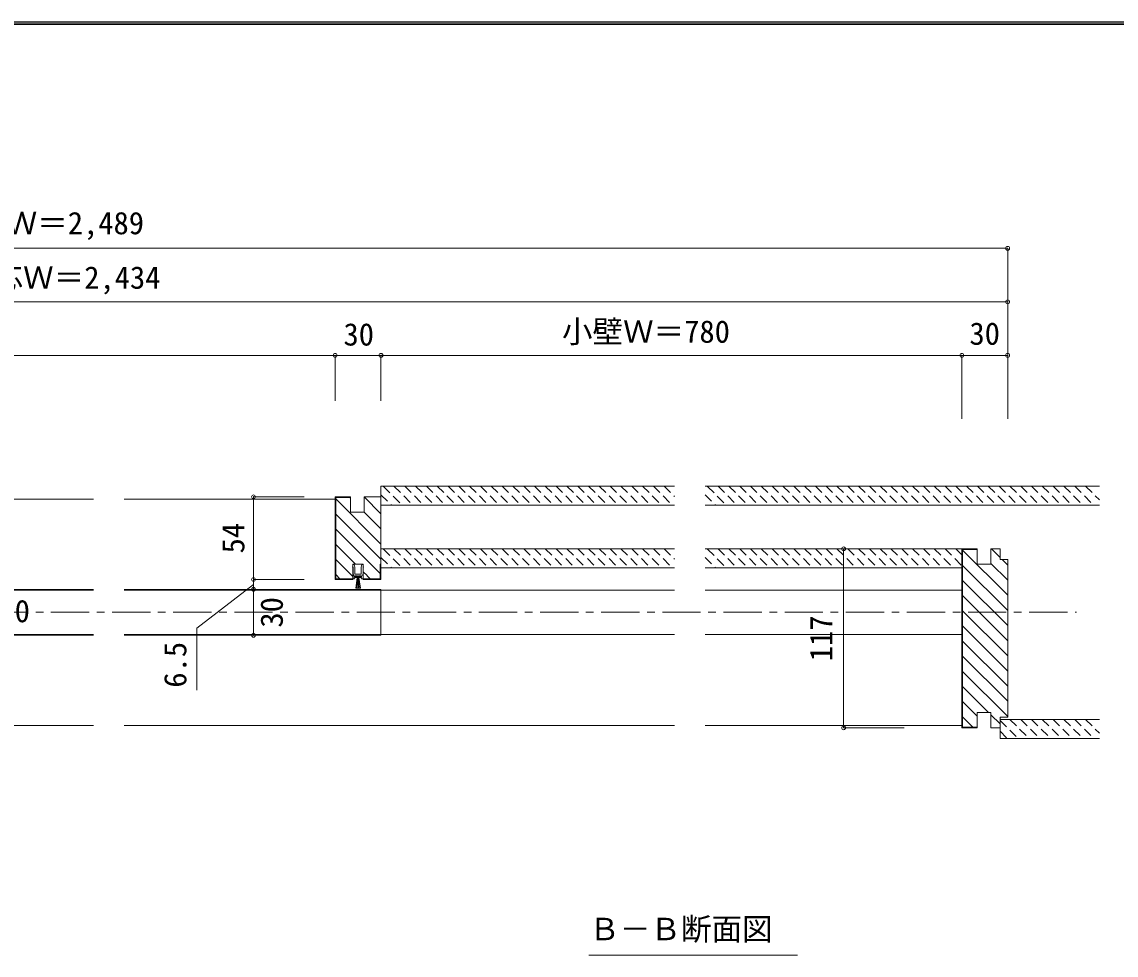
# Model space of a CAD drawing. Units: millimetres at full size, sheet at 1:5; details may follow other scales. Extents: x -957 to 993, y -689 to 708.
# Drawn here: x -102 to 614, y 98 to 708 of the extents above; entities that cross this region are included whole.
import ezdxf
from ezdxf.enums import TextEntityAlignment as Align

# ---------------------------------------------------------------- set-up
doc = ezdxf.new("R2010")
doc.units = ezdxf.units.MM
doc.header["$LTSCALE"] = 5
doc.header["$PDMODE"] = 32
doc.header["$PDSIZE"] = 2.5
for name, pattern in [('CHAIN1', [8, 5, -1, 1, -1]), ('DASHED1', [1.8, 1.2, -0.6]), ('DASHED2', [3, 2, -1])]:
    doc.linetypes.add(name, pattern=pattern)
for name, color, linetype, lineweight in [('0-A_文字', 7, 'Continuous', 9), ('0-B_寸法', 7, 'Continuous', 9), ('F-1_枠', 6, 'Continuous', 9)]:
    doc.layers.add(name, color=color, linetype=linetype, lineweight=lineweight)
doc.styles.add('ＭＳ ゴシック', font='')
doc.styles.get('ＭＳ ゴシック').set_extended_font_data('MS Gothic')

# ---------------------------------------------------------------- blocks, each defined once
blk = doc.blocks.new('4')
at = {"layer": '0-A_文字'}
for p, q in [((-7.5, 43.83), (7.5, 43.83)), ((-7.5, 43.83), (-2.5, 8.83)), ((-3.75, 43.83), (-1.25, 8.83)), ((0, 43.83), (0, 8.83)), ((3.75, 43.83), (1.25, 8.83)), ((2.5, 8.83), (7.5, 43.83)), ((-16.5, 3.83), (-16.5, 12.33)), ((-11, 5.33), (-11, 8.83)), ((-11, 8.83), (11, 8.83)), ((16.5, 12.33), (16.5, 3.83))]:
    blk.add_line(p, q, dxfattribs=at)
for points in [[(-15, 13.83), (-11.5, 13.83), (-9, 8.83), (-11.5, 8.83), (-11.5, 3.83), (-2.5, 3.83)], [(-11, 5.33), (11, 5.33), (11, 8.83)], [(2.5, 3.83), (11.5, 3.83), (11.5, 8.83), (9, 8.83), (11.5, 13.83), (15, 13.83)], [(-15.44, -33.59), (-18, -24.67), (-16.5, -24.67), (-16.5, -1.17)], [(0, -2.17), (-10.5, -2.17), (-10.5, -24.67), (-12.54, -33.51)], [(12.54, -33.51), (10.5, -24.67), (10.5, -2.17), (0, -2.17)], [(16.5, -1.17), (16.5, -24.67), (18, -24.67), (15.44, -33.59)]]:
    blk.add_lwpolyline(points, dxfattribs=at)
for centre, radius, start, end in [((-15, 12.33), 1.5, 90, 180), ((-17.83, 1.33), 2.83, 0, 61.92751), ((-17.83, 1.33), 2.83, 298.07249, 0), ((0, 2.49), 2.83, 90, 151.92751), ((0, 2.49), 2.83, 28.07249, 90), ((15, 12.33), 1.5, 0, 90), ((17.83, 1.33), 2.83, 118.07249, 180), ((17.83, 1.33), 2.83, 180, 241.92751), ((-14, -33.17), 1.5, 196.01316, 347.0113), ((14, -33.17), 1.5, 192.9887, 343.98684)]:
    blk.add_arc(centre, radius, start, end, dxfattribs=at)

msp = doc.modelspace()

# ---------------------------------------------------------------- linework, layer by layer
at = {"layer": '0-B_寸法', "color": 4}
for p, q in [((542.967, 559.617), (-716.033, 559.617)), ((542.967, 448.145), (542.967, 559.617)), ((542.967, 524.617), (542.967, 489.617)), ((542.967, 524.617), (542.967, 489.617)), ((512.967, 489.617), (-661.033, 489.617)), ((102.967, 489.617), (132.967, 489.617)), ((102.967, 489.617), (102.967, 459.918)), ((132.967, 489.617), (132.967, 459.918)), ((542.967, 489.617), (132.967, 489.617)), ((512.967, 489.617), (512.967, 448.145))]:
    msp.add_line(p, q, dxfattribs=at)
at = {"layer": '0-B_寸法'}
for p, q in [((132.967, 404.126), (132.967, 391.626)), ((324.993, 404.126), (132.967, 404.126)), ((602.967, 404.126), (344.993, 404.126)), ((-55.007, 395.626), (-415.007, 395.626)), ((102.967, 395.626), (-35.007, 395.626)), ((49.616, 397.126), (49.616, 343.126)), ((49.616, 397.126), (82.624, 397.126)), ((49.616, 397.126), (82.624, 397.126)), ((102.967, 343.126), (102.967, 397.126)), ((112.967, 397.126), (102.967, 397.126)), ((103.467, 343.626), (103.467, 396.626)), ((112.967, 396.626), (103.467, 396.626)), ((103.467, 395.747), (132.967, 366.247)), ((112.487, 396.626), (112.967, 396.146)), ((121.967, 397.126), (121.967, 387.126)), ((121.967, 397.126), (132.967, 397.126)), ((121.967, 397.046), (132.967, 386.046)), ((132.967, 343.126), (132.967, 397.126)), ((121.967, 387.146), (132.967, 376.146)), ((324.993, 391.626), (132.967, 391.626)), ((132.967, 390.126), (132.967, 363.126)), ((602.967, 391.626), (344.993, 391.626)), ((103.467, 385.847), (132.967, 356.347)), ((103.467, 375.948), (132.467, 346.948)), ((103.467, 366.048), (116.389, 353.126)), ((132.967, 350.626), (132.967, 363.126)), ((324.993, 363.126), (132.967, 363.126)), ((512.967, 363.126), (344.993, 363.126)), ((435.628, 363.126), (435.628, 246.126)), ((435.628, 363.126), (475.147, 363.126)), ((512.967, 246.126), (512.967, 363.126)), ((522.967, 363.126), (512.967, 363.126)), ((513.467, 246.626), (513.467, 362.626)), ((522.967, 362.626), (513.467, 362.626)), ((513.467, 362.242), (542.967, 332.742)), ((522.967, 353.126), (522.967, 363.126)), ((531.967, 363.126), (531.967, 353.126)), ((531.967, 363.126), (537.967, 363.126)), ((532.382, 363.126), (537.967, 357.541)), ((537.967, 356.126), (537.967, 363.126)), ((103.467, 356.149), (114.517, 345.099)), ((121.417, 353.126), (114.517, 353.126)), ((114.517, 343.126), (114.517, 353.126)), ((121.417, 353.126), (121.417, 343.126)), ((132.467, 353.126), (132.967, 353.126)), ((132.467, 353.126), (132.467, 343.626)), ((513.467, 352.343), (542.967, 322.843)), ((522.967, 353.126), (531.967, 353.126)), ((531.967, 353.642), (542.967, 342.642)), ((537.967, 356.126), (542.967, 356.126)), ((539.382, 356.126), (542.967, 352.541)), ((542.967, 253.126), (542.967, 356.126)), ((103.467, 346.249), (106.09, 343.626)), ((114.517, 343.626), (103.467, 343.626)), ((121.417, 348.098), (123.889, 345.626)), ((121.417, 343.626), (132.467, 343.626)), ((123.967, 345.548), (125.889, 343.626)), ((324.993, 350.626), (132.967, 350.626)), ((512.967, 350.626), (344.993, 350.626)), ((-55.007, 336.626), (-277.033, 336.626)), ((132.967, 336.626), (-35.007, 336.626)), ((49.616, 343.126), (82.624, 343.126)), ((49.616, 343.126), (49.616, 336.626)), ((49.616, 336.626), (82.624, 336.626)), ((49.616, 336.626), (49.616, 306.626)), ((114.517, 343.126), (102.967, 343.126)), ((121.417, 343.126), (132.967, 343.126)), ((132.967, 336.626), (132.967, 306.626)), ((513.467, 342.443), (542.967, 312.943)), ((-415.007, 336.026), (-55.007, 336.026)), ((-35.007, 336.026), (324.993, 336.026)), ((344.993, 336.026), (512.967, 336.026)), ((513.467, 332.544), (542.967, 303.044)), ((513.467, 322.644), (542.967, 293.144)), ((513.467, 312.745), (542.967, 283.245)), ((-415.007, 307.226), (-55.007, 307.226)), ((-55.007, 306.626), (-277.033, 306.626)), ((-35.007, 307.226), (324.993, 307.226)), ((132.967, 306.626), (-35.007, 306.626)), ((49.616, 306.626), (82.624, 306.626)), ((344.993, 307.226), (512.967, 307.226)), ((513.467, 302.845), (542.967, 273.345)), ((513.467, 292.946), (542.967, 263.446)), ((513.467, 283.046), (542.967, 253.546)), ((513.467, 273.147), (530.488, 256.126)), ((542.967, 253.126), (542.967, 269.126)), ((513.467, 263.247), (522.967, 253.747)), ((513.467, 253.348), (520.189, 246.626)), ((522.967, 256.126), (522.967, 246.126)), ((522.967, 256.126), (531.967, 256.126)), ((531.967, 256.126), (531.967, 246.126)), ((531.967, 254.647), (537.967, 248.647)), ((537.967, 253.126), (537.967, 246.126)), ((537.967, 253.126), (542.967, 253.126)), ((537.967, 239.126), (537.967, 251.626)), ((602.967, 251.626), (537.967, 251.626)), ((-55.007, 247.626), (-415.007, 247.626)), ((324.993, 247.626), (-35.007, 247.626)), ((512.967, 247.626), (344.993, 247.626)), ((435.628, 246.126), (475.147, 246.126)), ((522.967, 246.126), (512.967, 246.126)), ((522.967, 246.626), (513.467, 246.626)), ((531.967, 246.126), (537.967, 246.126)), ((602.967, 239.126), (537.967, 239.126)), ((405.479, 97.544), (269.051, 97.544))]:
    msp.add_line(p, q, dxfattribs=at)
at = {"layer": '0-B_寸法', "linetype": 'DASHED1'}
for p, q in [((134.618, 403.908), (146.9, 391.626)), ((141.471, 404.126), (153.971, 391.626)), ((148.542, 404.126), (161.042, 391.626)), ((155.613, 404.126), (168.113, 391.626)), ((162.684, 404.126), (175.184, 391.626)), ((169.755, 404.126), (182.255, 391.626)), ((176.826, 404.126), (189.326, 391.626)), ((183.897, 404.126), (196.397, 391.626)), ((190.968, 404.126), (203.468, 391.626)), ((198.04, 404.126), (210.54, 391.626)), ((205.111, 404.126), (217.611, 391.626)), ((212.182, 404.126), (224.682, 391.626)), ((219.253, 404.126), (231.753, 391.626)), ((226.324, 404.126), (238.824, 391.626)), ((233.395, 404.126), (245.895, 391.626)), ((240.466, 404.126), (252.966, 391.626)), ((247.537, 404.126), (260.037, 391.626)), ((254.608, 404.126), (267.108, 391.626)), ((261.679, 404.126), (274.179, 391.626)), ((268.75, 404.126), (281.25, 391.626)), ((275.821, 404.126), (288.321, 391.626)), ((282.892, 404.126), (295.392, 391.626)), ((289.963, 404.126), (302.463, 391.626)), ((297.034, 404.126), (309.534, 391.626)), ((304.106, 404.126), (316.606, 391.626)), ((311.177, 404.126), (323.677, 391.626)), ((318.248, 404.126), (324.993, 397.38)), ((346.645, 403.908), (358.927, 391.626)), ((353.498, 404.126), (365.998, 391.626)), ((360.569, 404.126), (373.069, 391.626)), ((367.64, 404.126), (380.14, 391.626)), ((374.711, 404.126), (387.211, 391.626)), ((381.782, 404.126), (394.282, 391.626)), ((388.853, 404.126), (401.353, 391.626)), ((395.924, 404.126), (408.424, 391.626)), ((402.995, 404.126), (415.495, 391.626)), ((410.066, 404.126), (422.566, 391.626)), ((417.137, 404.126), (429.637, 391.626)), ((424.208, 404.126), (436.708, 391.626)), ((431.279, 404.126), (443.779, 391.626)), ((438.35, 404.126), (450.85, 391.626)), ((445.422, 404.126), (457.922, 391.626)), ((452.493, 404.126), (464.993, 391.626)), ((459.564, 404.126), (472.064, 391.626)), ((466.635, 404.126), (479.135, 391.626)), ((473.706, 404.126), (486.206, 391.626)), ((480.777, 404.126), (493.277, 391.626)), ((487.848, 404.126), (500.348, 391.626)), ((494.919, 404.126), (507.419, 391.626)), ((501.99, 404.126), (514.49, 391.626)), ((509.061, 404.126), (521.561, 391.626)), ((516.132, 404.126), (528.632, 391.626)), ((523.203, 404.126), (535.703, 391.626)), ((530.274, 404.126), (542.774, 391.626)), ((537.345, 404.126), (549.845, 391.626)), ((544.417, 404.126), (556.917, 391.626)), ((551.488, 404.126), (563.988, 391.626)), ((558.559, 404.126), (571.059, 391.626)), ((565.63, 404.126), (578.13, 391.626)), ((572.701, 404.126), (585.201, 391.626)), ((579.772, 404.126), (592.272, 391.626)), ((586.843, 404.126), (599.343, 391.626)), ((593.914, 404.126), (602.967, 395.073)), ((132.967, 398.488), (139.829, 391.626)), ((344.993, 398.488), (351.856, 391.626)), ((134.618, 362.908), (146.9, 350.626)), ((141.471, 363.126), (153.971, 350.626)), ((148.542, 363.126), (161.042, 350.626)), ((155.613, 363.126), (168.113, 350.626)), ((162.684, 363.126), (175.184, 350.626)), ((169.755, 363.126), (182.255, 350.626)), ((176.826, 363.126), (189.326, 350.626)), ((183.897, 363.126), (196.397, 350.626)), ((190.968, 363.126), (203.468, 350.626)), ((198.04, 363.126), (210.54, 350.626)), ((205.111, 363.126), (217.611, 350.626)), ((212.182, 363.126), (224.682, 350.626)), ((219.253, 363.126), (231.753, 350.626)), ((226.324, 363.126), (238.824, 350.626)), ((233.395, 363.126), (245.895, 350.626)), ((240.466, 363.126), (252.966, 350.626)), ((247.537, 363.126), (260.037, 350.626)), ((254.608, 363.126), (267.108, 350.626)), ((261.679, 363.126), (274.179, 350.626)), ((268.75, 363.126), (281.25, 350.626)), ((275.821, 363.126), (288.321, 350.626)), ((282.892, 363.126), (295.392, 350.626)), ((289.963, 363.126), (302.463, 350.626)), ((297.034, 363.126), (309.534, 350.626)), ((304.106, 363.126), (316.606, 350.626)), ((311.177, 363.126), (323.677, 350.626)), ((318.248, 363.126), (324.993, 356.38)), ((346.645, 362.908), (358.927, 350.626)), ((353.498, 363.126), (365.998, 350.626)), ((360.569, 363.126), (373.069, 350.626)), ((367.64, 363.126), (380.14, 350.626)), ((374.711, 363.126), (387.211, 350.626)), ((381.782, 363.126), (394.282, 350.626)), ((388.853, 363.126), (401.353, 350.626)), ((395.924, 363.126), (408.424, 350.626)), ((402.995, 363.126), (415.495, 350.626)), ((410.066, 363.126), (422.566, 350.626)), ((417.137, 363.126), (429.637, 350.626)), ((424.208, 363.126), (436.708, 350.626)), ((431.279, 363.126), (443.779, 350.626)), ((438.35, 363.126), (450.85, 350.626)), ((445.422, 363.126), (457.922, 350.626)), ((452.493, 363.126), (464.993, 350.626)), ((459.564, 363.126), (472.064, 350.626)), ((466.635, 363.126), (479.135, 350.626)), ((473.706, 363.126), (486.206, 350.626)), ((480.777, 363.126), (493.277, 350.626)), ((487.848, 363.126), (500.348, 350.626)), ((494.919, 363.126), (507.419, 350.626)), ((501.99, 363.126), (512.967, 352.149)), ((509.061, 363.126), (512.967, 359.22)), ((132.967, 357.488), (139.829, 350.626)), ((344.993, 357.488), (351.856, 350.626)), ((537.967, 250.988), (549.829, 239.126)), ((544.4, 251.626), (556.9, 239.126)), ((551.471, 251.626), (563.971, 239.126)), ((558.542, 251.626), (571.042, 239.126)), ((565.613, 251.626), (578.113, 239.126)), ((572.684, 251.626), (585.184, 239.126)), ((579.755, 251.626), (592.255, 239.126)), ((586.826, 251.626), (599.326, 239.126)), ((593.897, 251.626), (602.967, 242.556)), ((537.967, 243.917), (542.758, 239.126))]:
    msp.add_line(p, q, dxfattribs=at)
at = {"layer": '0-B_寸法', "linetype": 'DASHED2'}
for p, q in [((512.967, 306.626), (512.967, 336.626)), ((512.967, 268.626), (512.967, 298.626))]:
    msp.add_line(p, q, dxfattribs=at)
at = {"layer": '0-B_寸法', "linetype": 'CHAIN1'}
msp.add_line((-722.911, 321.626), (587.916, 321.626), dxfattribs=at)
at = {"layer": '0-B_寸法', "color": 4}
msp.add_lwpolyline([(542.967, 524.617), (-661.033, 524.617), (-716.033, 524.617)], dxfattribs=at)
at = {"layer": '0-B_寸法'}
for points in [[(112.967, 397.126), (112.967, 387.126), (121.967, 387.126)], [(49.616, 339.797), (12.548, 311.211), (12.548, 270.732)]]:
    msp.add_lwpolyline(points, dxfattribs=at)
for p in [(542.967, 559.617), (542.967, 524.617), (102.967, 489.617), (132.967, 489.617), (512.967, 489.617), (542.967, 489.617), (49.616, 397.126), (435.628, 363.126), (49.616, 343.126), (49.616, 336.626), (49.616, 306.626), (435.628, 246.126)]:
    msp.add_point(p, dxfattribs=at)
at = {"layer": 'F-1_枠'}
for p, q in [((-957.218, 707.602), (992.782, 707.602)), ((-957.218, 706.769), (992.782, 706.769)), ((-957.218, 705.935), (992.782, 705.935))]:
    msp.add_line(p, q, dxfattribs=at)

# ---------------------------------------------------------------- block references
at = {"layer": '0-B_寸法', "xscale": -0.2, "yscale": 0.2, "rotation": 180}
msp.add_blockref('4', (117.967, 346.191), dxfattribs=at)

# ---------------------------------------------------------------- texts
at = {"layer": '0-B_寸法', "style": 'ＭＳ ゴシック'}
for s, p in [('枠外Ｗ＝2,489', (-151.904, 564.381)), ('鴨居芯Ｗ＝2,434', (-161.162, 528.758)), ('30', (108.456, 491.619)), ('小壁Ｗ＝780', (251.352, 493.455)), ('30', (517.967, 492.117)), ('ＤＷ＝810', (-186.604, 310.748)), ('Ｂ－Ｂ断面図', (269.245, 102.868))]:
    msp.add_text(s, height=14.66, dxfattribs=at).set_placement(p, align=Align.BOTTOM_LEFT)
for s, p in [('54', (48.007, 360.126)), ('30', (73.162, 311.626)), ('117', (432.608, 289.626)), ('6.5', (10.071, 272.381))]:
    msp.add_text(s, height=14.66, rotation=90, dxfattribs=at).set_placement(p, align=Align.BOTTOM_LEFT)

doc.saveas('drawing.dxf')
